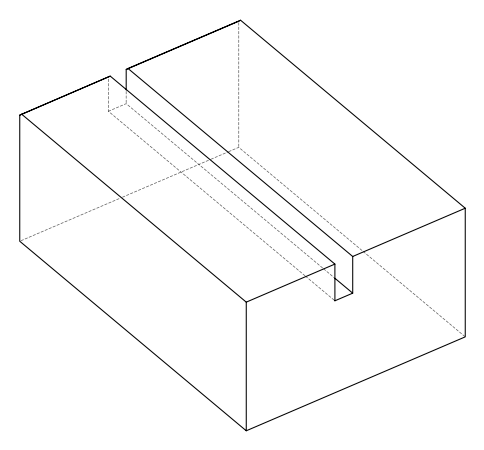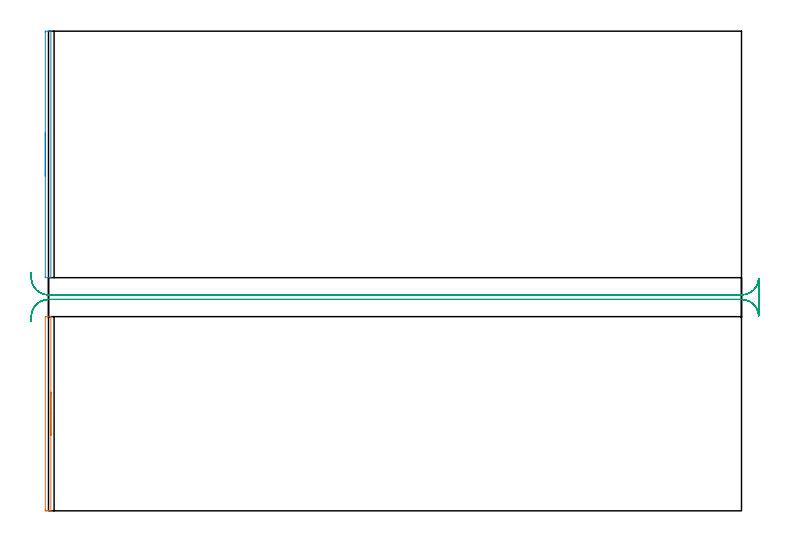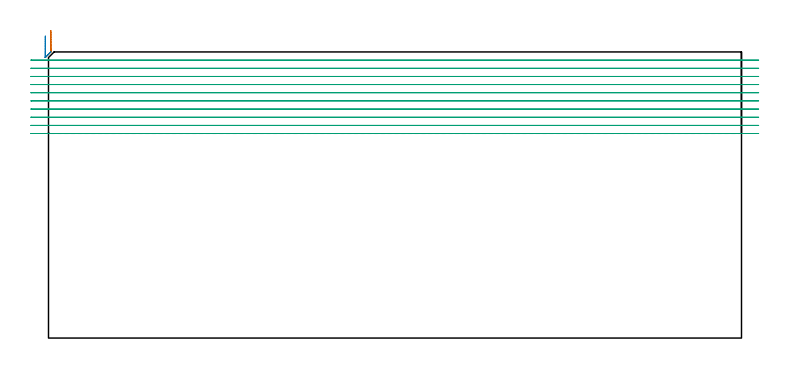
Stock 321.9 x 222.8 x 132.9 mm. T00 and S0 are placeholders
(PLAN: 3 operations, 1 tool changes, 16.4 min)
(1 AREA_MILL | FG_CHAMFER_SURFACE | UGT0205_001 | 0.88 min | 313 mm3)
(2 AREA_MILL_1 | FG_CHAMFER_SURFACE_1 | UGT0205_001 | 1.07 min | 393 mm3)
(3 MILL_RECTANGULAR_SLOT | SLOT_RECTANGULAR | NXT0201_012 | Follow Part, ap 4, ae 75% | 14.45 min | 220815 mm3)
(TOOL UGT0205_001 | Chamfer Mill 20 x 3 x 45 deg. | D20 FL50 Z2)
(TOOL NXT0201_012 | ENDMILL 16mm [2P460-1600-NA 1630] | D16 FL38 Z6)
(OP 1 AREA_MILL)
G17 G21 G94 G90
T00 M6
G54
G17 G0 G90 X1.1 Y55.1 S1061 M3
G43 Z142.9 H0
G94 G1 Y55.062 Z142.028 F250.
Y54.948 Z141.163
Y54.759 Z140.312
Y54.497 Z139.48
Y54.163 Z138.674
Y53.76 Z137.9
Y53.291 Z137.164
Y52.76 Z136.472
Y52.171 Z135.829
Y51.528 Z135.24
Y50.836 Z134.708
Y50.1 Z134.24
Y49.326 Z133.837
Y48.52 Z133.503
Y47.688 Z133.241
Y46.836 Z133.052
Y45.972 Z132.938
Y45.1 Z132.9
Y0.132
X1.094 Y0.01 Z132.892
X0.85 Y0. Z132.649
X0.157 Z131.956
X-0.557 Z131.242
X-1.079 Z130.717
X-1.34 Z130.457
X-1.491 Y0.002 Z130.305
X-1.497 Y0.132 Z130.303
X-1.5 Y0.345 Z130.3
Y89.836
X-1.497 Y90.068 Z130.303
X-1.491 Y90.198 Z130.306
X-1.34 Y90.2 Z130.457
X0.851 Z132.65
X1.094 Y90.19 Z132.893
X1.1 Y90.068 Z132.9
Y45.1
Y44.228 Z132.938
Y43.363 Z133.052
Y42.512 Z133.241
Y41.68 Z133.503
Y40.874 Z133.837
Y40.1 Z134.24
Y39.364 Z134.708
Y38.672 Z135.24
Y38.029 Z135.829
Y37.44 Z136.472
Y36.908 Z137.164
Y36.44 Z137.9
Y36.037 Z138.674
Y35.703 Z139.48
Y35.441 Z140.312
Y35.252 Z141.163
Y35.138 Z142.028
Y35.1 Z142.9
M5
M2
(OP 2 AREA_MILL_1)
G17 G21 G94 G90
T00 M6
G54
G17 G0 G90 X-1.5 Y155.55 S1061 M3
G43 Z142.9 H0
Z140.3
G94 G1 Y155.588 Z139.428 F250.
Y155.702 Z138.563
Y155.891 Z137.712
Y156.153 Z136.88
Y156.487 Z136.074
Y156.89 Z135.3
Y157.358 Z134.564
Y157.89 Z133.872
Y158.479 Z133.229
Y159.122 Z132.64
Y159.814 Z132.108
Y160.55 Z131.64
Y161.324 Z131.237
Y162.13 Z130.903
Y162.962 Z130.641
Y163.814 Z130.452
Y164.678 Z130.338
Y165.55 Z130.3
Y222.413
X-1.497 Y222.645 Z130.303
X-1.491 Y222.797 Z130.305
X-1.384 Y222.8 Z130.413
X-0.2 Z131.595
X0.809 Z132.608
X1.094 Y222.79 Z132.893
X1.1 Y222.645 Z132.9
Y108.455
X1.094 Y108.31 Z132.893
X0.808 Y108.3 Z132.607
X0.41 Z132.209
X-0.2 Z131.595
X-1.384 Z130.413
X-1.491 Y108.303 Z130.305
X-1.497 Y108.455 Z130.303
X-1.5 Y108.668 Z130.3
Y165.55
Y166.422 Z130.338
Y167.286 Z130.452
Y168.138 Z130.641
Y168.97 Z130.903
Y169.776 Z131.237
Y170.55 Z131.64
Y171.286 Z132.108
Y171.978 Z132.64
Y172.621 Z133.229
Y173.21 Z133.872
Y173.742 Z134.564
Y174.21 Z135.3
Y174.613 Z136.074
Y174.947 Z136.88
Y175.209 Z137.712
Y175.398 Z138.564
Y175.512 Z139.428
Y175.55 Z140.3
G0 Z142.9
M5
M2
(OP 3 MILL_RECTANGULAR_SLOT)
G17 G21 G94 G90
T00 M6
G54
G17 G0 G90 X-8.23 Y87.903 S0 M3
G43 Z142.9 H1
Z129.11
G94 G1 X-7.97 Y90.892 F250.
G2 X0. Y98.2 R8. F500.
G1 X321.9
G2 X329.89 Y90.6 R8.
G1 Y107.9
G2 X321.9 Y100.3 R8.
G1 X0.
G2 X-7.97 Y107.608 R8.
G1 X-8.23 Y110.597 F250.
G0 Y87.903 Z125.32
G1 X-7.97 Y90.892
G2 X0. Y98.2 R8. F500.
G1 X321.9
G2 X329.89 Y90.6 R8.
G1 Y107.9
G2 X321.9 Y100.3 R8.
G1 X0.
G2 X-7.97 Y107.608 R8.
G1 X-8.23 Y110.597 F250.
G0 Y87.903 Z121.53
G1 X-7.97 Y90.892
G2 X0. Y98.2 R8. F500.
G1 X321.9
G2 X329.89 Y90.6 R8.
G1 Y107.9
G2 X321.9 Y100.3 R8.
G1 X0.
G2 X-7.97 Y107.608 R8.
G1 X-8.23 Y110.597 F250.
G0 Y87.903 Z117.74
G1 X-7.97 Y90.892
G2 X0. Y98.2 R8. F500.
G1 X321.9
G2 X329.89 Y90.6 R8.
G1 Y107.9
G2 X321.9 Y100.3 R8.
G1 X0.
G2 X-7.97 Y107.608 R8.
G1 X-8.23 Y110.597 F250.
G0 Y87.903 Z113.95
G1 X-7.97 Y90.892
G2 X0. Y98.2 R8. F500.
G1 X321.9
G2 X329.89 Y90.6 R8.
G1 Y107.9
G2 X321.9 Y100.3 R8.
G1 X0.
G2 X-7.97 Y107.608 R8.
G1 X-8.23 Y110.597 F250.
G0 Y87.903 Z110.16
G1 X-7.97 Y90.892
G2 X0. Y98.2 R8. F500.
G1 X321.9
G2 X329.89 Y90.6 R8.
G1 Y107.9
G2 X321.9 Y100.3 R8.
G1 X0.
G2 X-7.97 Y107.608 R8.
G1 X-8.23 Y110.597 F250.
G0 Y87.903 Z106.37
G1 X-7.97 Y90.892
G2 X0. Y98.2 R8. F500.
G1 X321.9
G2 X329.89 Y90.6 R8.
G1 Y107.9
G2 X321.9 Y100.3 R8.
G1 X0.
G2 X-7.97 Y107.608 R8.
G1 X-8.23 Y110.597 F250.
G0 Y87.903 Z102.58
G1 X-7.97 Y90.892
G2 X0. Y98.2 R8. F500.
G1 X321.9
G2 X329.89 Y90.6 R8.
G1 Y107.9
G2 X321.9 Y100.3 R8.
G1 X0.
G2 X-7.97 Y107.608 R8.
G1 X-8.23 Y110.597 F250.
G0 Y87.903 Z98.79
G1 X-7.97 Y90.892
G2 X0. Y98.2 R8. F500.
G1 X321.9
G2 X329.89 Y90.6 R8.
G1 Y107.9
G2 X321.9 Y100.3 R8.
G1 X0.
G2 X-7.97 Y107.608 R8.
G1 X-8.23 Y110.597 F250.
G0 Y87.903 Z95.
G1 X-7.97 Y90.892
G2 X0. Y98.2 R8. F500.
G1 X321.9
G2 X329.89 Y90.6 R8.
G1 Y107.9
G2 X321.9 Y100.3 R8.
G1 X0.
G2 X-7.97 Y107.608 R8.
G1 X-8.23 Y110.597 F250.
G0 Z142.9
M5
M2
